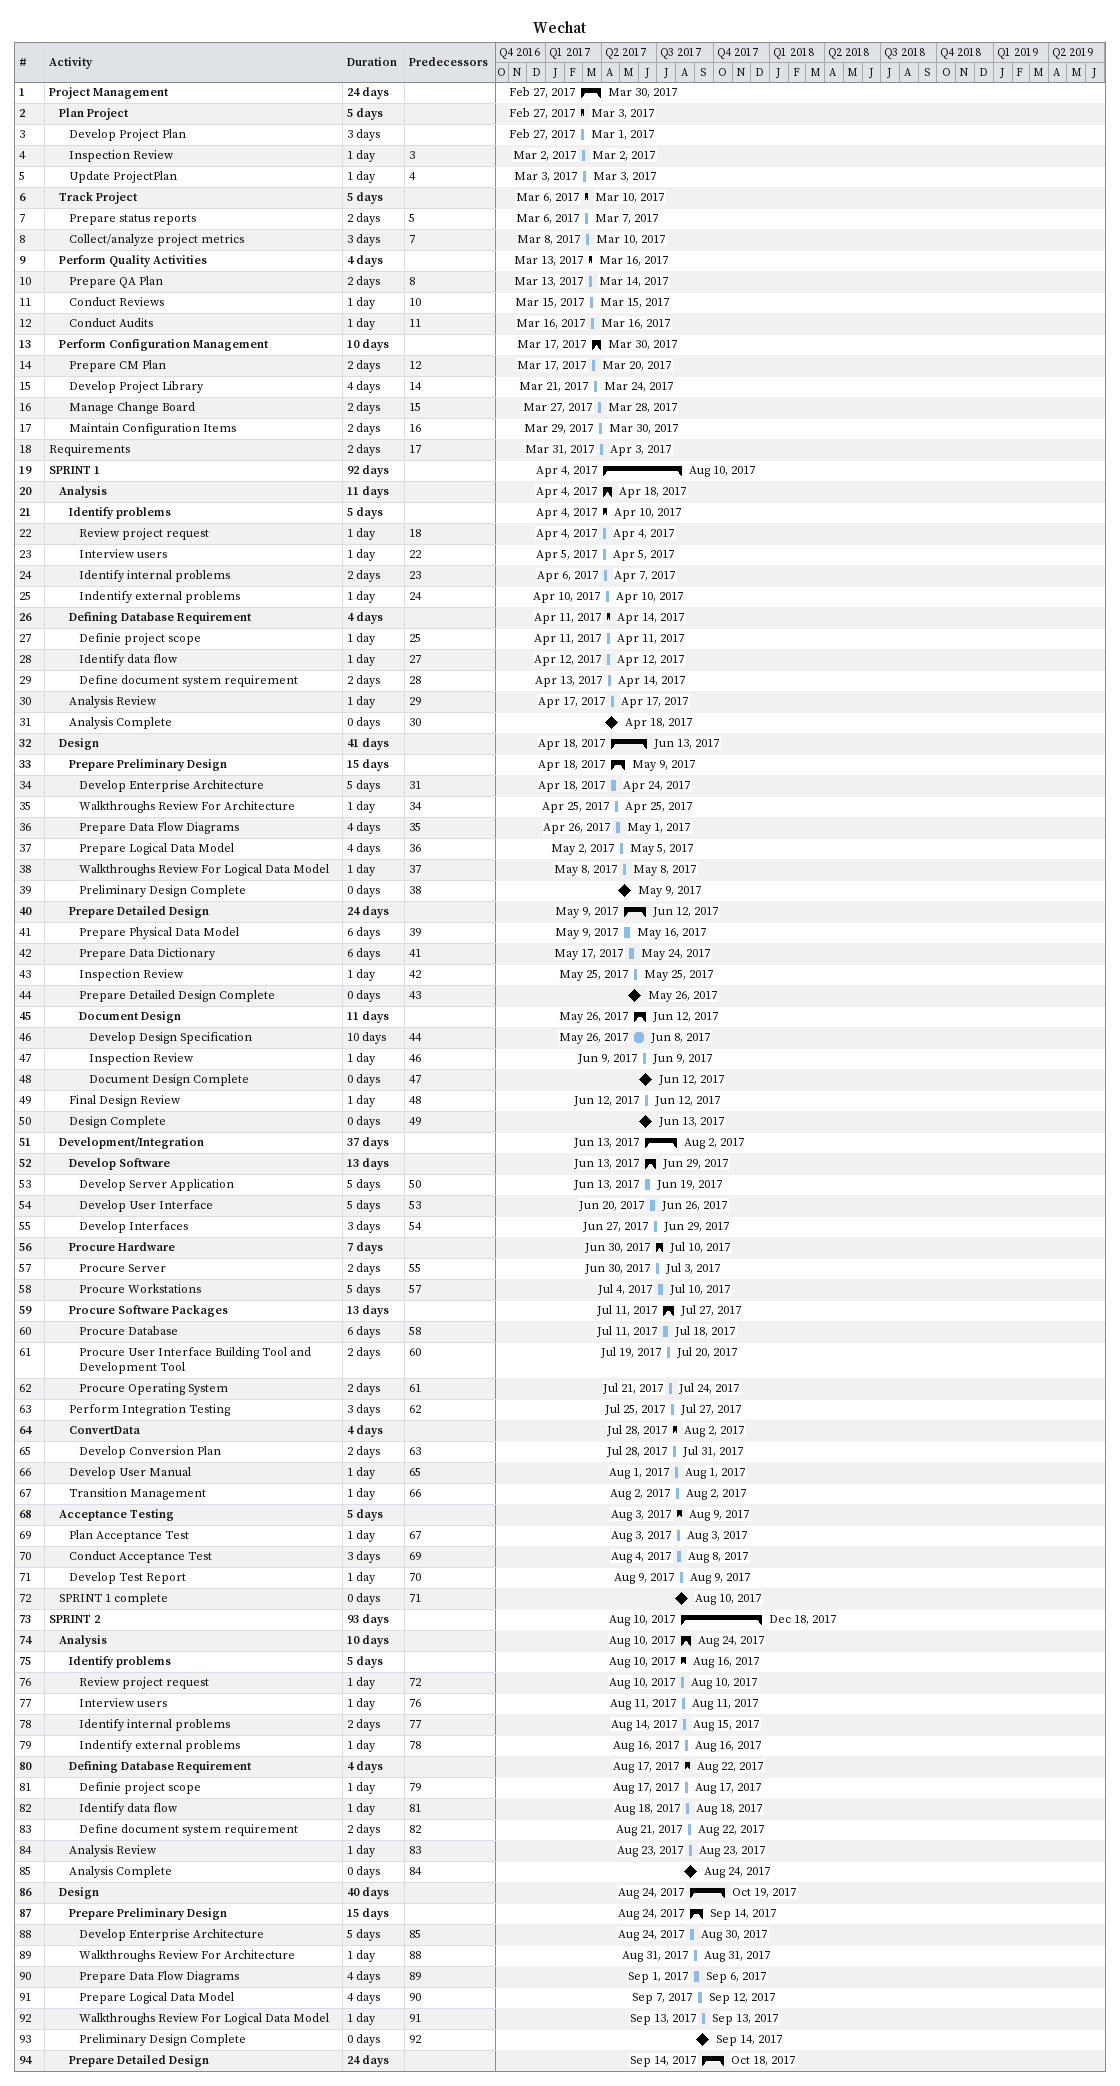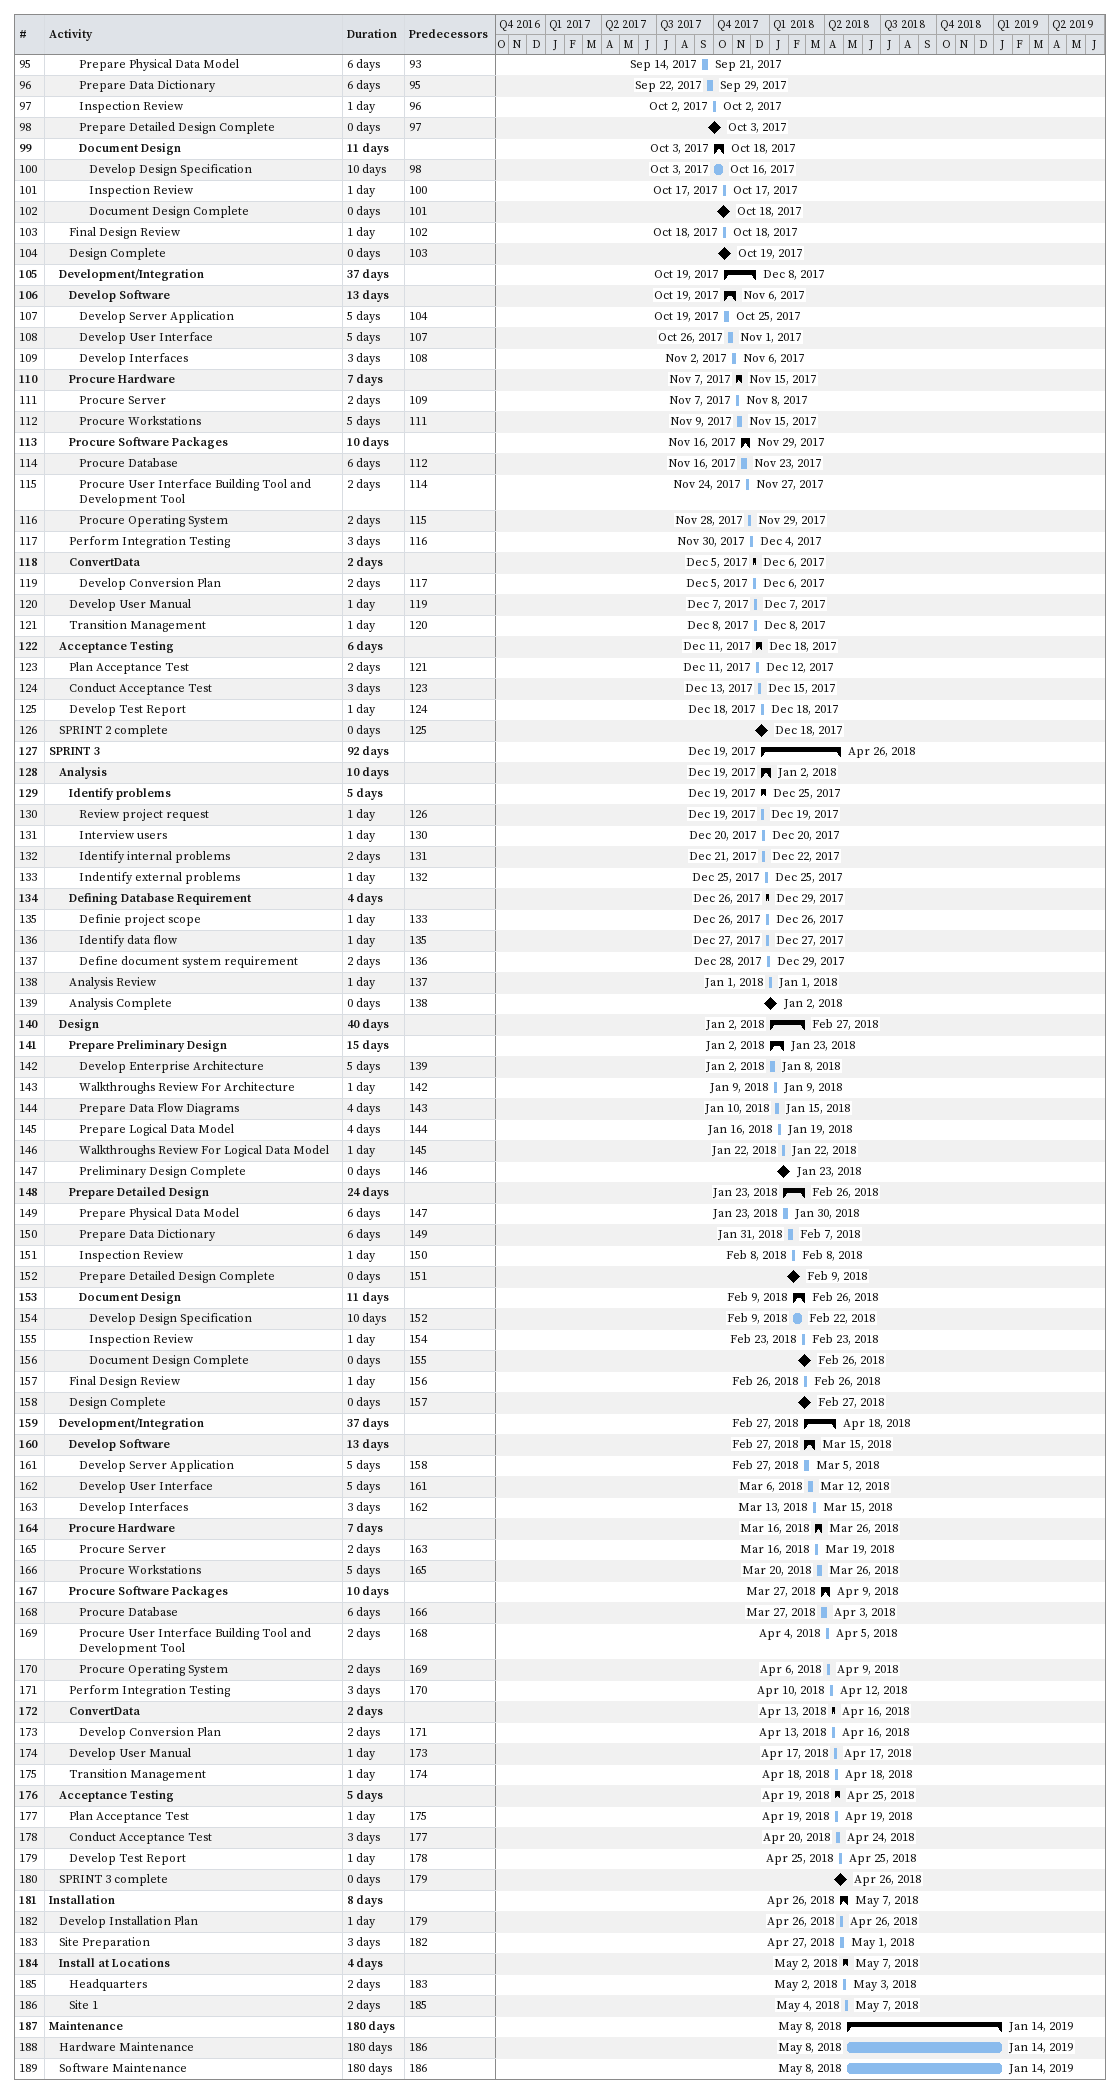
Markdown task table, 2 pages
Wechat

| ID | Level | Task | Duration | Start | Finish | Predecessors |
|---|---|---|---|---|---|---|
| 1 | 1 | **Project Management** | 24d | 2017-02-27 | 2017-03-30 |  |
| 2 | 2 | **Plan Project** | 5d | 2017-02-27 | 2017-03-03 |  |
| 3 | 3 | Develop Project Plan | 3d | 2017-02-27 | 2017-03-01 |  |
| 4 | 3 | Inspection Review | 1d | 2017-03-02 | 2017-03-02 | 3 |
| 5 | 3 | Update ProjectPlan | 1d | 2017-03-03 | 2017-03-03 | 4 |
| 6 | 2 | **Track Project** | 5d | 2017-03-06 | 2017-03-10 |  |
| 7 | 3 | Prepare status reports | 2d | 2017-03-06 | 2017-03-07 | 5 |
| 8 | 3 | Collect/analyze project metrics | 3d | 2017-03-08 | 2017-03-10 | 7 |
| 9 | 2 | **Perform Quality Activities** | 4d | 2017-03-13 | 2017-03-16 |  |
| 10 | 3 | Prepare QA Plan | 2d | 2017-03-13 | 2017-03-14 | 8 |
| 11 | 3 | Conduct Reviews | 1d | 2017-03-15 | 2017-03-15 | 10 |
| 12 | 3 | Conduct Audits | 1d | 2017-03-16 | 2017-03-16 | 11 |
| 13 | 2 | **Perform Configuration Management** | 10d | 2017-03-17 | 2017-03-30 |  |
| 14 | 3 | Prepare CM Plan | 2d | 2017-03-17 | 2017-03-20 | 12 |
| 15 | 3 | Develop Project Library | 4d | 2017-03-21 | 2017-03-24 | 14 |
| 16 | 3 | Manage Change Board | 2d | 2017-03-27 | 2017-03-28 | 15 |
| 17 | 3 | Maintain Configuration Items | 2d | 2017-03-29 | 2017-03-30 | 16 |
| 18 | 1 | Requirements | 2d | 2017-03-31 | 2017-04-03 | 17 |
| 19 | 1 | **SPRINT 1** | 92d | 2017-04-04 | 2017-08-10 |  |
| 20 | 2 | **Analysis** | 11d | 2017-04-04 | 2017-04-18 |  |
| 21 | 3 | **Identify problems** | 5d | 2017-04-04 | 2017-04-10 |  |
| 22 | 4 | Review project request | 1d | 2017-04-04 | 2017-04-04 | 18 |
| 23 | 4 | Interview users | 1d | 2017-04-05 | 2017-04-05 | 22 |
| 24 | 4 | Identify internal problems | 2d | 2017-04-06 | 2017-04-07 | 23 |
| 25 | 4 | Indentify external problems | 1d | 2017-04-10 | 2017-04-10 | 24 |
| 26 | 3 | **Defining Database Requirement** | 4d | 2017-04-11 | 2017-04-14 |  |
| 27 | 4 | Definie project scope | 1d | 2017-04-11 | 2017-04-11 | 25 |
| 28 | 4 | Identify data flow | 1d | 2017-04-12 | 2017-04-12 | 27 |
| 29 | 4 | Define document system requirement | 2d | 2017-04-13 | 2017-04-14 | 28 |
| 30 | 3 | Analysis Review | 1d | 2017-04-17 | 2017-04-17 | 29 |
| 31 | 3 | Analysis Complete | 0d | 2017-04-18 | 2017-04-18 | 30 |
| 32 | 2 | **Design** | 41d | 2017-04-18 | 2017-06-13 |  |
| 33 | 3 | **Prepare Preliminary Design** | 15d | 2017-04-18 | 2017-05-09 |  |
| 34 | 4 | Develop Enterprise Architecture | 5d | 2017-04-18 | 2017-04-24 | 31 |
| 35 | 4 | Walkthroughs Review For Architecture | 1d | 2017-04-25 | 2017-04-25 | 34 |
| 36 | 4 | Prepare Data Flow Diagrams | 4d | 2017-04-26 | 2017-05-01 | 35 |
| 37 | 4 | Prepare Logical Data Model | 4d | 2017-05-02 | 2017-05-05 | 36 |
| 38 | 4 | Walkthroughs Review For Logical Data Model | 1d | 2017-05-08 | 2017-05-08 | 37 |
| 39 | 4 | Preliminary Design Complete | 0d | 2017-05-09 | 2017-05-09 | 38 |
| 40 | 3 | **Prepare Detailed Design** | 24d | 2017-05-09 | 2017-06-12 |  |
| 41 | 4 | Prepare Physical Data Model | 6d | 2017-05-09 | 2017-05-16 | 39 |
| 42 | 4 | Prepare Data Dictionary | 6d | 2017-05-17 | 2017-05-24 | 41 |
| 43 | 4 | Inspection Review | 1d | 2017-05-25 | 2017-05-25 | 42 |
| 44 | 4 | Prepare Detailed Design Complete | 0d | 2017-05-26 | 2017-05-26 | 43 |
| 45 | 4 | **Document Design** | 11d | 2017-05-26 | 2017-06-12 |  |
| 46 | 5 | Develop Design Specification | 10d | 2017-05-26 | 2017-06-08 | 44 |
| 47 | 5 | Inspection Review | 1d | 2017-06-09 | 2017-06-09 | 46 |
| 48 | 5 | Document Design Complete | 0d | 2017-06-12 | 2017-06-12 | 47 |
| 49 | 3 | Final Design Review | 1d | 2017-06-12 | 2017-06-12 | 48 |
| 50 | 3 | Design Complete | 0d | 2017-06-13 | 2017-06-13 | 49 |
| 51 | 2 | **Development/Integration** | 37d | 2017-06-13 | 2017-08-02 |  |
| 52 | 3 | **Develop Software** | 13d | 2017-06-13 | 2017-06-29 |  |
| 53 | 4 | Develop Server Application | 5d | 2017-06-13 | 2017-06-19 | 50 |
| 54 | 4 | Develop User Interface | 5d | 2017-06-20 | 2017-06-26 | 53 |
| 55 | 4 | Develop Interfaces | 3d | 2017-06-27 | 2017-06-29 | 54 |
| 56 | 3 | **Procure Hardware** | 7d | 2017-06-30 | 2017-07-10 |  |
| 57 | 4 | Procure Server | 2d | 2017-06-30 | 2017-07-03 | 55 |
| 58 | 4 | Procure Workstations | 5d | 2017-07-04 | 2017-07-10 | 57 |
| 59 | 3 | **Procure Software Packages** | 13d | 2017-07-11 | 2017-07-27 |  |
| 60 | 4 | Procure Database | 6d | 2017-07-11 | 2017-07-18 | 58 |
| 61 | 4 | Procure User Interface Building Tool and Development Tool | 2d | 2017-07-19 | 2017-07-20 | 60 |
| 62 | 4 | Procure Operating System | 2d | 2017-07-21 | 2017-07-24 | 61 |
| 63 | 3 | Perform Integration Testing | 3d | 2017-07-25 | 2017-07-27 | 62 |
| 64 | 3 | **ConvertData** | 4d | 2017-07-28 | 2017-08-02 |  |
| 65 | 4 | Develop Conversion Plan | 2d | 2017-07-28 | 2017-07-31 | 63 |
| 66 | 3 | Develop User Manual | 1d | 2017-08-01 | 2017-08-01 | 65 |
| 67 | 3 | Transition Management | 1d | 2017-08-02 | 2017-08-02 | 66 |
| 68 | 2 | **Acceptance Testing** | 5d | 2017-08-03 | 2017-08-09 |  |
| 69 | 3 | Plan Acceptance Test | 1d | 2017-08-03 | 2017-08-03 | 67 |
| 70 | 3 | Conduct Acceptance Test | 3d | 2017-08-04 | 2017-08-08 | 69 |
| 71 | 3 | Develop Test Report | 1d | 2017-08-09 | 2017-08-09 | 70 |
| 72 | 2 | SPRINT 1 complete | 0d | 2017-08-10 | 2017-08-10 | 71 |
| 73 | 1 | **SPRINT 2** | 93d | 2017-08-10 | 2017-12-18 |  |
| 74 | 2 | **Analysis** | 10d | 2017-08-10 | 2017-08-24 |  |
| 75 | 3 | **Identify problems** | 5d | 2017-08-10 | 2017-08-16 |  |
| 76 | 4 | Review project request | 1d | 2017-08-10 | 2017-08-10 | 72 |
| 77 | 4 | Interview users | 1d | 2017-08-11 | 2017-08-11 | 76 |
| 78 | 4 | Identify internal problems | 2d | 2017-08-14 | 2017-08-15 | 77 |
| 79 | 4 | Indentify external problems | 1d | 2017-08-16 | 2017-08-16 | 78 |
| 80 | 3 | **Defining Database Requirement** | 4d | 2017-08-17 | 2017-08-22 |  |
| 81 | 4 | Definie project scope | 1d | 2017-08-17 | 2017-08-17 | 79 |
| 82 | 4 | Identify data flow | 1d | 2017-08-18 | 2017-08-18 | 81 |
| 83 | 4 | Define document system requirement | 2d | 2017-08-21 | 2017-08-22 | 82 |
| 84 | 3 | Analysis Review | 1d | 2017-08-23 | 2017-08-23 | 83 |
| 85 | 3 | Analysis Complete | 0d | 2017-08-24 | 2017-08-24 | 84 |
| 86 | 2 | **Design** | 40d | 2017-08-24 | 2017-10-19 |  |
| 87 | 3 | **Prepare Preliminary Design** | 15d | 2017-08-24 | 2017-09-14 |  |
| 88 | 4 | Develop Enterprise Architecture | 5d | 2017-08-24 | 2017-08-30 | 85 |
| 89 | 4 | Walkthroughs Review For Architecture | 1d | 2017-08-31 | 2017-08-31 | 88 |
| 90 | 4 | Prepare Data Flow Diagrams | 4d | 2017-09-01 | 2017-09-06 | 89 |
| 91 | 4 | Prepare Logical Data Model | 4d | 2017-09-07 | 2017-09-12 | 90 |
| 92 | 4 | Walkthroughs Review For Logical Data Model | 1d | 2017-09-13 | 2017-09-13 | 91 |
| 93 | 4 | Preliminary Design Complete | 0d | 2017-09-14 | 2017-09-14 | 92 |
| 94 | 3 | **Prepare Detailed Design** | 24d | 2017-09-14 | 2017-10-18 |  |
| 95 | 4 | Prepare Physical Data Model | 6d | 2017-09-14 | 2017-09-21 | 93 |
| 96 | 4 | Prepare Data Dictionary | 6d | 2017-09-22 | 2017-09-29 | 95 |
| 97 | 4 | Inspection Review | 1d | 2017-10-02 | 2017-10-02 | 96 |
| 98 | 4 | Prepare Detailed Design Complete | 0d | 2017-10-03 | 2017-10-03 | 97 |
| 99 | 4 | **Document Design** | 11d | 2017-10-03 | 2017-10-18 |  |
| 100 | 5 | Develop Design Specification | 10d | 2017-10-03 | 2017-10-16 | 98 |
| 101 | 5 | Inspection Review | 1d | 2017-10-17 | 2017-10-17 | 100 |
| 102 | 5 | Document Design Complete | 0d | 2017-10-18 | 2017-10-18 | 101 |
| 103 | 3 | Final Design Review | 1d | 2017-10-18 | 2017-10-18 | 102 |
| 104 | 3 | Design Complete | 0d | 2017-10-19 | 2017-10-19 | 103 |
| 105 | 2 | **Development/Integration** | 37d | 2017-10-19 | 2017-12-08 |  |
| 106 | 3 | **Develop Software** | 13d | 2017-10-19 | 2017-11-06 |  |
| 107 | 4 | Develop Server Application | 5d | 2017-10-19 | 2017-10-25 | 104 |
| 108 | 4 | Develop User Interface | 5d | 2017-10-26 | 2017-11-01 | 107 |
| 109 | 4 | Develop Interfaces | 3d | 2017-11-02 | 2017-11-06 | 108 |
| 110 | 3 | **Procure Hardware** | 7d | 2017-11-07 | 2017-11-15 |  |
| 111 | 4 | Procure Server | 2d | 2017-11-07 | 2017-11-08 | 109 |
| 112 | 4 | Procure Workstations | 5d | 2017-11-09 | 2017-11-15 | 111 |
| 113 | 3 | **Procure Software Packages** | 10d | 2017-11-16 | 2017-11-29 |  |
| 114 | 4 | Procure Database | 6d | 2017-11-16 | 2017-11-23 | 112 |
| 115 | 4 | Procure User Interface Building Tool and Development Tool | 2d | 2017-11-24 | 2017-11-27 | 114 |
| 116 | 4 | Procure Operating System | 2d | 2017-11-28 | 2017-11-29 | 115 |
| 117 | 3 | Perform Integration Testing | 3d | 2017-11-30 | 2017-12-04 | 116 |
| 118 | 3 | **ConvertData** | 2d | 2017-12-05 | 2017-12-06 |  |
| 119 | 4 | Develop Conversion Plan | 2d | 2017-12-05 | 2017-12-06 | 117 |
| 120 | 3 | Develop User Manual | 1d | 2017-12-07 | 2017-12-07 | 119 |
| 121 | 3 | Transition Management | 1d | 2017-12-08 | 2017-12-08 | 120 |
| 122 | 2 | **Acceptance Testing** | 6d | 2017-12-11 | 2017-12-18 |  |
| 123 | 3 | Plan Acceptance Test | 2d | 2017-12-11 | 2017-12-12 | 121 |
| 124 | 3 | Conduct Acceptance Test | 3d | 2017-12-13 | 2017-12-15 | 123 |
| 125 | 3 | Develop Test Report | 1d | 2017-12-18 | 2017-12-18 | 124 |
| 126 | 2 | SPRINT 2 complete | 0d | 2017-12-18 | 2017-12-18 | 125 |
| 127 | 1 | **SPRINT 3** | 92d | 2017-12-19 | 2018-04-26 |  |
| 128 | 2 | **Analysis** | 10d | 2017-12-19 | 2018-01-02 |  |
| 129 | 3 | **Identify problems** | 5d | 2017-12-19 | 2017-12-25 |  |
| 130 | 4 | Review project request | 1d | 2017-12-19 | 2017-12-19 | 126 |
| 131 | 4 | Interview users | 1d | 2017-12-20 | 2017-12-20 | 130 |
| 132 | 4 | Identify internal problems | 2d | 2017-12-21 | 2017-12-22 | 131 |
| 133 | 4 | Indentify external problems | 1d | 2017-12-25 | 2017-12-25 | 132 |
| 134 | 3 | **Defining Database Requirement** | 4d | 2017-12-26 | 2017-12-29 |  |
| 135 | 4 | Definie project scope | 1d | 2017-12-26 | 2017-12-26 | 133 |
| 136 | 4 | Identify data flow | 1d | 2017-12-27 | 2017-12-27 | 135 |
| 137 | 4 | Define document system requirement | 2d | 2017-12-28 | 2017-12-29 | 136 |
| 138 | 3 | Analysis Review | 1d | 2018-01-01 | 2018-01-01 | 137 |
| 139 | 3 | Analysis Complete | 0d | 2018-01-02 | 2018-01-02 | 138 |
| 140 | 2 | **Design** | 40d | 2018-01-02 | 2018-02-27 |  |
| 141 | 3 | **Prepare Preliminary Design** | 15d | 2018-01-02 | 2018-01-23 |  |
| 142 | 4 | Develop Enterprise Architecture | 5d | 2018-01-02 | 2018-01-08 | 139 |
| 143 | 4 | Walkthroughs Review For Architecture | 1d | 2018-01-09 | 2018-01-09 | 142 |
| 144 | 4 | Prepare Data Flow Diagrams | 4d | 2018-01-10 | 2018-01-15 | 143 |
| 145 | 4 | Prepare Logical Data Model | 4d | 2018-01-16 | 2018-01-19 | 144 |
| 146 | 4 | Walkthroughs Review For Logical Data Model | 1d | 2018-01-22 | 2018-01-22 | 145 |
| 147 | 4 | Preliminary Design Complete | 0d | 2018-01-23 | 2018-01-23 | 146 |
| 148 | 3 | **Prepare Detailed Design** | 24d | 2018-01-23 | 2018-02-26 |  |
| 149 | 4 | Prepare Physical Data Model | 6d | 2018-01-23 | 2018-01-30 | 147 |
| 150 | 4 | Prepare Data Dictionary | 6d | 2018-01-31 | 2018-02-07 | 149 |
| 151 | 4 | Inspection Review | 1d | 2018-02-08 | 2018-02-08 | 150 |
| 152 | 4 | Prepare Detailed Design Complete | 0d | 2018-02-09 | 2018-02-09 | 151 |
| 153 | 4 | **Document Design** | 11d | 2018-02-09 | 2018-02-26 |  |
| 154 | 5 | Develop Design Specification | 10d | 2018-02-09 | 2018-02-22 | 152 |
| 155 | 5 | Inspection Review | 1d | 2018-02-23 | 2018-02-23 | 154 |
| 156 | 5 | Document Design Complete | 0d | 2018-02-26 | 2018-02-26 | 155 |
| 157 | 3 | Final Design Review | 1d | 2018-02-26 | 2018-02-26 | 156 |
| 158 | 3 | Design Complete | 0d | 2018-02-27 | 2018-02-27 | 157 |
| 159 | 2 | **Development/Integration** | 37d | 2018-02-27 | 2018-04-18 |  |
| 160 | 3 | **Develop Software** | 13d | 2018-02-27 | 2018-03-15 |  |
| 161 | 4 | Develop Server Application | 5d | 2018-02-27 | 2018-03-05 | 158 |
| 162 | 4 | Develop User Interface | 5d | 2018-03-06 | 2018-03-12 | 161 |
| 163 | 4 | Develop Interfaces | 3d | 2018-03-13 | 2018-03-15 | 162 |
| 164 | 3 | **Procure Hardware** | 7d | 2018-03-16 | 2018-03-26 |  |
| 165 | 4 | Procure Server | 2d | 2018-03-16 | 2018-03-19 | 163 |
| 166 | 4 | Procure Workstations | 5d | 2018-03-20 | 2018-03-26 | 165 |
| 167 | 3 | **Procure Software Packages** | 10d | 2018-03-27 | 2018-04-09 |  |
| 168 | 4 | Procure Database | 6d | 2018-03-27 | 2018-04-03 | 166 |
| 169 | 4 | Procure User Interface Building Tool and Development Tool | 2d | 2018-04-04 | 2018-04-05 | 168 |
| 170 | 4 | Procure Operating System | 2d | 2018-04-06 | 2018-04-09 | 169 |
| 171 | 3 | Perform Integration Testing | 3d | 2018-04-10 | 2018-04-12 | 170 |
| 172 | 3 | **ConvertData** | 2d | 2018-04-13 | 2018-04-16 |  |
| 173 | 4 | Develop Conversion Plan | 2d | 2018-04-13 | 2018-04-16 | 171 |
| 174 | 3 | Develop User Manual | 1d | 2018-04-17 | 2018-04-17 | 173 |
| 175 | 3 | Transition Management | 1d | 2018-04-18 | 2018-04-18 | 174 |
| 176 | 2 | **Acceptance Testing** | 5d | 2018-04-19 | 2018-04-25 |  |
| 177 | 3 | Plan Acceptance Test | 1d | 2018-04-19 | 2018-04-19 | 175 |
| 178 | 3 | Conduct Acceptance Test | 3d | 2018-04-20 | 2018-04-24 | 177 |
| 179 | 3 | Develop Test Report | 1d | 2018-04-25 | 2018-04-25 | 178 |
| 180 | 2 | SPRINT 3 complete | 0d | 2018-04-26 | 2018-04-26 | 179 |
| 181 | 1 | **Installation** | 8d | 2018-04-26 | 2018-05-07 |  |
| 182 | 2 | Develop Installation Plan | 1d | 2018-04-26 | 2018-04-26 | 179 |
| 183 | 2 | Site Preparation | 3d | 2018-04-27 | 2018-05-01 | 182 |
| 184 | 2 | **Install at Locations** | 4d | 2018-05-02 | 2018-05-07 |  |
| 185 | 3 | Headquarters | 2d | 2018-05-02 | 2018-05-03 | 183 |
| 186 | 3 | Site 1 | 2d | 2018-05-04 | 2018-05-07 | 185 |
| 187 | 1 | **Maintenance** | 180d | 2018-05-08 | 2019-01-14 |  |
| 188 | 2 | Hardware Maintenance | 180d | 2018-05-08 | 2019-01-14 | 186 |
| 189 | 2 | Software Maintenance | 180d | 2018-05-08 | 2019-01-14 | 186 |
